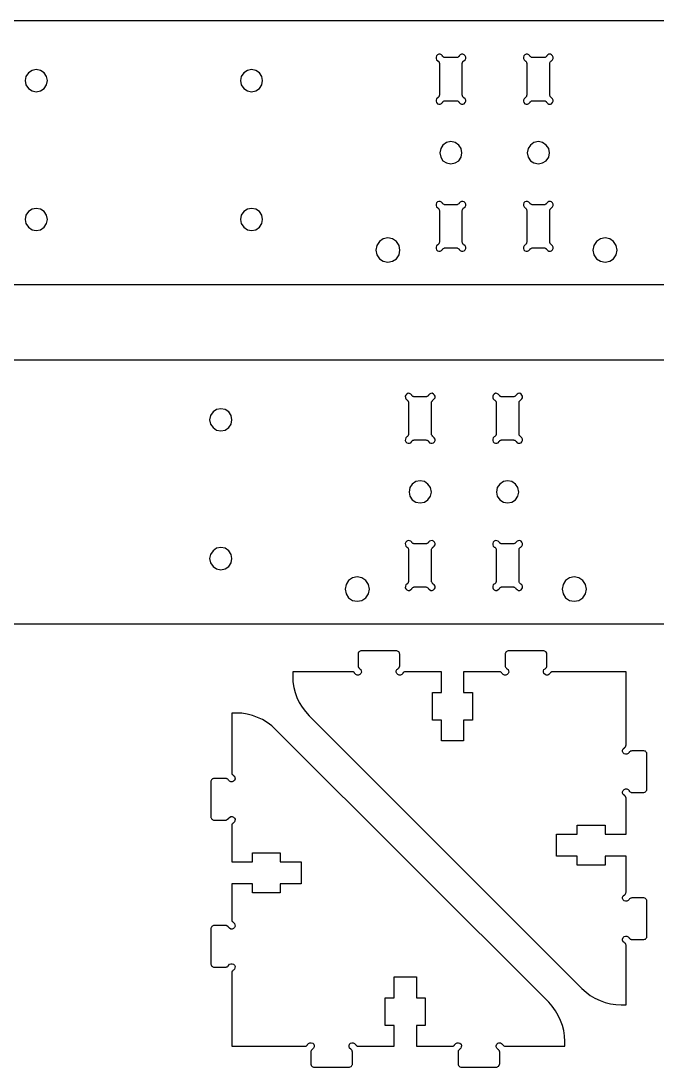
# Model space of a CAD drawing. Header units: inches. Extents: x 205 to 851, y 195 to 660.
# Drawn here: x 336.1 to 427.7, y 343.1 to 493.8 of the extents above; entities that cross this region are included whole.
import ezdxf

# ---------------------------------------------------------------- set-up
doc = ezdxf.new("R2010")
doc.units = ezdxf.units.IN
doc.header["$MEASUREMENT"] = 0
doc.layers.add('Capa 1', color=7, linetype='Continuous')

msp = doc.modelspace()

# ---------------------------------------------------------------- linework, layer by layer
at = {"layer": 'Capa 1', "color": 7, "lineweight": 25, "true_color": 0xffffff}
for points in [[(506.77, 493.82), (301.87, 493.82)], [(396.8, 488.77), (396.66, 488.91), (396.49, 489.02), (396.28, 489.02), (396.1, 488.95), (395.96, 488.81), (395.89, 488.6), (395.89, 488.42), (395.96, 488.21), (396.13, 488.07)], [(397.23, 488.53), (397.16, 488.53), (397.12, 488.53), (397.05, 488.56), (396.98, 488.6), (396.95, 488.63), (396.87, 488.67), (396.84, 488.7), (396.8, 488.77)], [(398.82, 488.53), (397.23, 488.53)], [(399.24, 488.77), (399.2, 488.7), (399.17, 488.67), (399.1, 488.63), (399.06, 488.6), (398.99, 488.56), (398.92, 488.53), (398.89, 488.53), (398.82, 488.53)], [(399.91, 488.07), (400.09, 488.21), (400.16, 488.42), (400.16, 488.6), (400.09, 488.81), (399.94, 488.95), (399.77, 489.02), (399.56, 489.02), (399.38, 488.91), (399.24, 488.77)], [(409.4, 488.77), (409.26, 488.91), (409.08, 489.02), (408.87, 489.02), (408.69, 488.95), (408.55, 488.81), (408.48, 488.6), (408.48, 488.42), (408.59, 488.21), (408.73, 488.07)], [(409.82, 488.53), (409.79, 488.53), (409.72, 488.53), (409.65, 488.56), (409.57, 488.6), (409.54, 488.63), (409.47, 488.67), (409.43, 488.7), (409.4, 488.77)], [(411.41, 488.53), (409.82, 488.53)], [(411.83, 488.77), (411.8, 488.7), (411.76, 488.67), (411.73, 488.63), (411.66, 488.6), (411.59, 488.56), (411.55, 488.53), (411.48, 488.53), (411.41, 488.53)], [(412.54, 488.07), (412.68, 488.21), (412.75, 488.42), (412.75, 488.6), (412.68, 488.81), (412.54, 488.95), (412.36, 489.02), (412.15, 489.02), (411.97, 488.91), (411.83, 488.77)], [(396.13, 488.07), (396.17, 488.03), (396.24, 488), (396.28, 487.96), (396.31, 487.89), (396.35, 487.86), (396.35, 487.79), (396.38, 487.72), (396.38, 487.64)], [(396.38, 487.64), (396.38, 483.2)], [(399.66, 487.64), (399.66, 487.72), (399.7, 487.79), (399.7, 487.86), (399.73, 487.89), (399.77, 487.96), (399.8, 488), (399.87, 488.03), (399.91, 488.07)], [(399.66, 483.2), (399.66, 487.64)], [(408.73, 488.07), (408.76, 488.03), (408.83, 488), (408.87, 487.96), (408.9, 487.89), (408.94, 487.86), (408.94, 487.79), (408.98, 487.72), (408.98, 487.64)], [(408.98, 487.64), (408.98, 483.2)], [(412.26, 487.64), (412.29, 487.72), (412.29, 487.79), (412.33, 487.86), (412.33, 487.89), (412.36, 487.96), (412.43, 488), (412.47, 488.03), (412.54, 488.07)], [(412.26, 483.2), (412.26, 487.64)], [(339.94, 485.21), (339.8, 485.81), (339.44, 486.34), (338.95, 486.69), (338.31, 486.8), (337.71, 486.69), (337.18, 486.34), (336.83, 485.81), (336.73, 485.21), (336.83, 484.61), (337.18, 484.08), (337.71, 483.73), (338.31, 483.62), (338.95, 483.73), (339.44, 484.08), (339.8, 484.61), (339.94, 485.21)], [(370.91, 485.21), (370.8, 485.81), (370.45, 486.34), (369.92, 486.69), (369.32, 486.8), (368.72, 486.69), (368.19, 486.34), (367.84, 485.81), (367.74, 485.21), (367.84, 484.61), (368.19, 484.08), (368.72, 483.73), (369.32, 483.62), (369.92, 483.73), (370.45, 484.08), (370.8, 484.61), (370.91, 485.21)], [(396.13, 482.74), (395.96, 482.6), (395.89, 482.42), (395.89, 482.25), (395.96, 482.04), (396.1, 481.89), (396.28, 481.82), (396.49, 481.82), (396.66, 481.93), (396.8, 482.07)], [(396.38, 483.2), (396.38, 483.13), (396.35, 483.06), (396.35, 482.99), (396.31, 482.92), (396.28, 482.88), (396.24, 482.85), (396.17, 482.78), (396.13, 482.74)], [(399.24, 482.07), (399.38, 481.93), (399.56, 481.82), (399.77, 481.82), (399.94, 481.89), (400.09, 482.04), (400.16, 482.25), (400.16, 482.42), (400.09, 482.6), (399.91, 482.74)], [(399.91, 482.74), (399.87, 482.78), (399.8, 482.85), (399.77, 482.88), (399.73, 482.92), (399.7, 482.99), (399.7, 483.06), (399.66, 483.13), (399.66, 483.2)], [(408.73, 482.74), (408.59, 482.6), (408.48, 482.42), (408.48, 482.25), (408.55, 482.04), (408.69, 481.89), (408.87, 481.82), (409.08, 481.82), (409.26, 481.93), (409.4, 482.07)], [(408.98, 483.2), (408.98, 483.13), (408.94, 483.06), (408.94, 482.99), (408.9, 482.92), (408.87, 482.88), (408.83, 482.85), (408.76, 482.78), (408.73, 482.74)], [(411.83, 482.07), (411.97, 481.93), (412.15, 481.82), (412.36, 481.82), (412.54, 481.89), (412.68, 482.04), (412.75, 482.25), (412.75, 482.42), (412.68, 482.6), (412.54, 482.74)], [(412.54, 482.74), (412.47, 482.78), (412.43, 482.85), (412.36, 482.88), (412.33, 482.92), (412.33, 482.99), (412.29, 483.06), (412.29, 483.13), (412.26, 483.2)], [(396.8, 482.07), (396.84, 482.11), (396.87, 482.18), (396.95, 482.21), (396.98, 482.25), (397.05, 482.28), (397.12, 482.32), (397.16, 482.32), (397.23, 482.32)], [(397.23, 482.32), (398.82, 482.32)], [(398.82, 482.32), (398.89, 482.32), (398.92, 482.32), (398.99, 482.28), (399.06, 482.25), (399.1, 482.21), (399.17, 482.18), (399.2, 482.11), (399.24, 482.07)], [(409.4, 482.07), (409.43, 482.11), (409.47, 482.18), (409.54, 482.21), (409.57, 482.25), (409.65, 482.28), (409.72, 482.32), (409.79, 482.32), (409.82, 482.32)], [(409.82, 482.32), (411.41, 482.32)], [(411.41, 482.32), (411.48, 482.32), (411.55, 482.32), (411.59, 482.28), (411.66, 482.25), (411.73, 482.21), (411.76, 482.18), (411.8, 482.11), (411.83, 482.07)], [(399.63, 474.8), (399.49, 475.44), (399.17, 475.93), (398.64, 476.29), (398, 476.43), (397.4, 476.29), (396.87, 475.93), (396.56, 475.44), (396.42, 474.8), (396.56, 474.2), (396.87, 473.67), (397.4, 473.36), (398, 473.22), (398.64, 473.36), (399.17, 473.67), (399.49, 474.2), (399.63, 474.8)], [(412.22, 474.8), (412.12, 475.44), (411.76, 475.93), (411.23, 476.29), (410.63, 476.43), (410, 476.29), (409.5, 475.93), (409.15, 475.44), (409.01, 474.8), (409.15, 474.2), (409.5, 473.67), (410, 473.36), (410.63, 473.22), (411.23, 473.36), (411.76, 473.67), (412.12, 474.2), (412.22, 474.8)], [(396.8, 467.57), (396.66, 467.71), (396.49, 467.82), (396.28, 467.82), (396.1, 467.75), (395.96, 467.61), (395.89, 467.4), (395.89, 467.22), (395.96, 467.01), (396.13, 466.9)], [(397.23, 467.32), (397.16, 467.32), (397.12, 467.32), (397.05, 467.36), (396.98, 467.4), (396.95, 467.43), (396.87, 467.47), (396.84, 467.5), (396.8, 467.57)], [(398.82, 467.32), (397.23, 467.32)], [(399.24, 467.57), (399.2, 467.5), (399.17, 467.47), (399.1, 467.43), (399.06, 467.4), (398.99, 467.36), (398.92, 467.32), (398.89, 467.32), (398.82, 467.32)], [(399.91, 466.9), (400.09, 467.01), (400.16, 467.22), (400.16, 467.4), (400.09, 467.61), (399.94, 467.75), (399.77, 467.82), (399.56, 467.82), (399.38, 467.71), (399.24, 467.57)], [(409.4, 467.57), (409.26, 467.71), (409.08, 467.82), (408.87, 467.82), (408.69, 467.75), (408.55, 467.61), (408.48, 467.4), (408.48, 467.22), (408.59, 467.01), (408.73, 466.9)], [(409.82, 467.32), (409.79, 467.32), (409.72, 467.32), (409.65, 467.36), (409.57, 467.4), (409.54, 467.43), (409.47, 467.47), (409.43, 467.5), (409.4, 467.57)], [(411.41, 467.32), (409.82, 467.32)], [(411.83, 467.57), (411.8, 467.5), (411.76, 467.47), (411.73, 467.43), (411.66, 467.4), (411.59, 467.36), (411.55, 467.32), (411.48, 467.32), (411.41, 467.32)], [(412.54, 466.9), (412.68, 467.01), (412.75, 467.22), (412.75, 467.4), (412.68, 467.61), (412.54, 467.75), (412.36, 467.82), (412.15, 467.82), (411.97, 467.71), (411.83, 467.57)], [(339.94, 465.21), (339.8, 465.81), (339.44, 466.34), (338.95, 466.69), (338.31, 466.8), (337.71, 466.69), (337.18, 466.34), (336.83, 465.81), (336.73, 465.21), (336.83, 464.61), (337.18, 464.08), (337.71, 463.73), (338.31, 463.62), (338.95, 463.73), (339.44, 464.08), (339.8, 464.61), (339.94, 465.21)], [(370.91, 465.21), (370.8, 465.81), (370.45, 466.34), (369.92, 466.69), (369.32, 466.8), (368.72, 466.69), (368.19, 466.34), (367.84, 465.81), (367.74, 465.21), (367.84, 464.61), (368.19, 464.08), (368.72, 463.73), (369.32, 463.62), (369.92, 463.73), (370.45, 464.08), (370.8, 464.61), (370.91, 465.21)], [(396.13, 466.9), (396.17, 466.87), (396.24, 466.8), (396.28, 466.76), (396.31, 466.69), (396.35, 466.65), (396.35, 466.58), (396.38, 466.51), (396.38, 466.44)], [(396.38, 466.44), (396.38, 462)], [(399.66, 466.44), (399.66, 466.51), (399.7, 466.58), (399.7, 466.65), (399.73, 466.69), (399.77, 466.76), (399.8, 466.8), (399.87, 466.87), (399.91, 466.9)], [(399.66, 462), (399.66, 466.44)], [(408.73, 466.9), (408.76, 466.87), (408.83, 466.8), (408.87, 466.76), (408.9, 466.69), (408.94, 466.65), (408.94, 466.58), (408.98, 466.51), (408.98, 466.44)], [(408.98, 466.44), (408.98, 462)], [(412.26, 466.44), (412.29, 466.51), (412.29, 466.58), (412.33, 466.65), (412.33, 466.69), (412.36, 466.76), (412.43, 466.8), (412.47, 466.87), (412.54, 466.9)], [(412.26, 462), (412.26, 466.44)], [(390.7, 460.8), (390.6, 461.47), (390.21, 462.03), (389.64, 462.42), (388.97, 462.56), (388.3, 462.42), (387.74, 462.03), (387.35, 461.47), (387.21, 460.8), (387.35, 460.13), (387.74, 459.56), (388.3, 459.18), (388.97, 459.07), (389.64, 459.18), (390.21, 459.56), (390.6, 460.13), (390.7, 460.8)], [(396.13, 461.54), (395.96, 461.43), (395.89, 461.22), (395.89, 461.05), (395.96, 460.83), (396.1, 460.69), (396.28, 460.62), (396.49, 460.62), (396.66, 460.73), (396.8, 460.87)], [(396.38, 462), (396.38, 461.93), (396.35, 461.86), (396.35, 461.79), (396.31, 461.75), (396.28, 461.68), (396.24, 461.65), (396.17, 461.57), (396.13, 461.54)], [(399.24, 460.87), (399.38, 460.73), (399.56, 460.62), (399.77, 460.62), (399.94, 460.69), (400.09, 460.83), (400.16, 461.05), (400.16, 461.22), (400.09, 461.43), (399.91, 461.54)], [(399.91, 461.54), (399.87, 461.57), (399.8, 461.65), (399.77, 461.68), (399.73, 461.75), (399.7, 461.79), (399.7, 461.86), (399.66, 461.93), (399.66, 462)], [(408.73, 461.54), (408.59, 461.43), (408.48, 461.22), (408.48, 461.05), (408.55, 460.83), (408.69, 460.69), (408.87, 460.62), (409.08, 460.62), (409.26, 460.73), (409.4, 460.87)], [(408.98, 462), (408.98, 461.93), (408.94, 461.86), (408.94, 461.79), (408.9, 461.75), (408.87, 461.68), (408.83, 461.65), (408.76, 461.57), (408.73, 461.54)], [(411.83, 460.87), (411.97, 460.73), (412.15, 460.62), (412.36, 460.62), (412.54, 460.69), (412.68, 460.83), (412.75, 461.05), (412.75, 461.22), (412.68, 461.43), (412.54, 461.54)], [(412.54, 461.54), (412.47, 461.57), (412.43, 461.65), (412.36, 461.68), (412.33, 461.75), (412.33, 461.79), (412.29, 461.86), (412.29, 461.93), (412.26, 462)], [(421.96, 460.8), (421.85, 461.47), (421.46, 462.03), (420.9, 462.42), (420.23, 462.56), (419.56, 462.42), (418.99, 462.03), (418.61, 461.47), (418.47, 460.8), (418.61, 460.13), (418.99, 459.56), (419.56, 459.18), (420.23, 459.07), (420.9, 459.18), (421.46, 459.56), (421.85, 460.13), (421.96, 460.8)], [(396.8, 460.87), (396.84, 460.94), (396.87, 460.97), (396.95, 461.01), (396.98, 461.05), (397.05, 461.08), (397.12, 461.12), (397.16, 461.12), (397.23, 461.12)], [(397.23, 461.12), (398.82, 461.12)], [(398.82, 461.12), (398.89, 461.12), (398.92, 461.12), (398.99, 461.08), (399.06, 461.05), (399.1, 461.01), (399.17, 460.97), (399.2, 460.94), (399.24, 460.87)], [(409.4, 460.87), (409.43, 460.94), (409.47, 460.97), (409.54, 461.01), (409.57, 461.05), (409.65, 461.08), (409.72, 461.12), (409.79, 461.12), (409.82, 461.12)], [(409.82, 461.12), (411.41, 461.12)], [(411.41, 461.12), (411.48, 461.12), (411.55, 461.12), (411.59, 461.08), (411.66, 461.05), (411.73, 461.01), (411.76, 460.97), (411.8, 460.94), (411.83, 460.87)], [(329.81, 455.82), (478.83, 455.82)], [(502.36, 444.96), (297.46, 444.96)], [(392.39, 439.91), (392.25, 440.05), (392.08, 440.13), (391.87, 440.16), (391.69, 440.05), (391.55, 439.91), (391.44, 439.74), (391.48, 439.53), (391.55, 439.35), (391.69, 439.21)], [(391.69, 439.21), (391.76, 439.17), (391.8, 439.14), (391.83, 439.1), (391.87, 439.03), (391.9, 438.96), (391.94, 438.93), (391.94, 438.86), (391.94, 438.78)], [(391.94, 438.78), (391.94, 434.3)], [(392.82, 439.67), (392.75, 439.67), (392.68, 439.67), (392.64, 439.7), (392.57, 439.7), (392.5, 439.77), (392.47, 439.81), (392.43, 439.84), (392.39, 439.91)], [(394.37, 439.67), (392.82, 439.67)], [(394.83, 439.91), (394.79, 439.84), (394.72, 439.81), (394.69, 439.77), (394.62, 439.7), (394.58, 439.7), (394.51, 439.67), (394.44, 439.67), (394.37, 439.67)], [(395.5, 439.21), (395.64, 439.35), (395.75, 439.53), (395.75, 439.74), (395.68, 439.91), (395.53, 440.05), (395.32, 440.16), (395.15, 440.13), (394.93, 440.05), (394.83, 439.91)], [(395.25, 438.78), (395.25, 438.86), (395.25, 438.93), (395.29, 438.96), (395.32, 439.03), (395.36, 439.1), (395.39, 439.14), (395.43, 439.17), (395.5, 439.21)], [(395.25, 434.3), (395.25, 438.78)], [(404.99, 439.91), (404.85, 440.05), (404.67, 440.13), (404.46, 440.16), (404.28, 440.05), (404.14, 439.91), (404.07, 439.74), (404.07, 439.53), (404.14, 439.35), (404.28, 439.21)], [(404.28, 439.21), (404.35, 439.17), (404.39, 439.14), (404.46, 439.1), (404.5, 439.03), (404.5, 438.96), (404.53, 438.93), (404.53, 438.86), (404.57, 438.78)], [(404.57, 438.78), (404.57, 434.3)], [(405.41, 439.67), (405.34, 439.67), (405.27, 439.67), (405.24, 439.7), (405.17, 439.7), (405.09, 439.77), (405.06, 439.81), (405.02, 439.84), (404.99, 439.91)], [(407, 439.67), (405.41, 439.67)], [(407.42, 439.91), (407.39, 439.84), (407.35, 439.81), (407.28, 439.77), (407.25, 439.7), (407.18, 439.7), (407.11, 439.67), (407.03, 439.67), (407, 439.67)], [(408.09, 439.21), (408.23, 439.35), (408.34, 439.53), (408.34, 439.74), (408.27, 439.91), (408.13, 440.05), (407.95, 440.16), (407.74, 440.13), (407.56, 440.05), (407.42, 439.91)], [(407.85, 438.78), (407.85, 438.86), (407.88, 438.93), (407.88, 438.96), (407.92, 439.03), (407.95, 439.1), (407.99, 439.14), (408.06, 439.17), (408.09, 439.21)], [(407.85, 434.3), (407.85, 438.78)], [(366.5, 436.35), (366.4, 436.95), (366.04, 437.48), (365.51, 437.83), (364.91, 437.94), (364.28, 437.83), (363.78, 437.48), (363.43, 436.95), (363.29, 436.35), (363.43, 435.72), (363.78, 435.22), (364.28, 434.87), (364.91, 434.73), (365.51, 434.87), (366.04, 435.22), (366.4, 435.72), (366.5, 436.35)], [(391.94, 434.3), (391.94, 434.27), (391.94, 434.2), (391.9, 434.13), (391.87, 434.06), (391.83, 434.02), (391.8, 433.95), (391.76, 433.92), (391.69, 433.88)], [(395.5, 433.88), (395.43, 433.92), (395.39, 433.95), (395.36, 434.02), (395.32, 434.06), (395.29, 434.13), (395.25, 434.2), (395.25, 434.27), (395.25, 434.3)], [(404.57, 434.3), (404.53, 434.27), (404.53, 434.2), (404.5, 434.13), (404.5, 434.06), (404.46, 434.02), (404.39, 433.95), (404.35, 433.92), (404.28, 433.88)], [(408.09, 433.88), (408.06, 433.92), (407.99, 433.95), (407.95, 434.02), (407.92, 434.06), (407.88, 434.13), (407.88, 434.2), (407.85, 434.27), (407.85, 434.3)], [(391.69, 433.88), (391.55, 433.74), (391.48, 433.56), (391.44, 433.35), (391.55, 433.18), (391.69, 433.03), (391.87, 432.96), (392.08, 432.96), (392.25, 433.03), (392.39, 433.21)], [(392.39, 433.21), (392.43, 433.25), (392.47, 433.32), (392.5, 433.35), (392.57, 433.39), (392.64, 433.42), (392.68, 433.42), (392.75, 433.46), (392.82, 433.46)], [(392.82, 433.46), (394.37, 433.46)], [(394.37, 433.46), (394.44, 433.46), (394.51, 433.42), (394.58, 433.42), (394.62, 433.39), (394.69, 433.35), (394.72, 433.32), (394.79, 433.25), (394.83, 433.21)], [(394.83, 433.21), (394.93, 433.03), (395.15, 432.96), (395.32, 432.96), (395.53, 433.03), (395.68, 433.18), (395.75, 433.35), (395.75, 433.56), (395.64, 433.74), (395.5, 433.88)], [(404.28, 433.88), (404.14, 433.74), (404.07, 433.56), (404.07, 433.35), (404.14, 433.18), (404.28, 433.03), (404.46, 432.96), (404.67, 432.96), (404.85, 433.03), (404.99, 433.21)], [(404.99, 433.21), (405.02, 433.25), (405.06, 433.32), (405.09, 433.35), (405.17, 433.39), (405.24, 433.42), (405.27, 433.42), (405.34, 433.46), (405.41, 433.46)], [(405.41, 433.46), (407, 433.46)], [(407, 433.46), (407.03, 433.46), (407.11, 433.42), (407.18, 433.42), (407.25, 433.39), (407.28, 433.35), (407.35, 433.32), (407.39, 433.25), (407.42, 433.21)], [(407.42, 433.21), (407.56, 433.03), (407.74, 432.96), (407.95, 432.96), (408.13, 433.03), (408.27, 433.18), (408.34, 433.35), (408.34, 433.56), (408.23, 433.74), (408.09, 433.88)], [(395.22, 425.94), (395.08, 426.58), (394.72, 427.07), (394.23, 427.43), (393.59, 427.57), (392.99, 427.43), (392.47, 427.07), (392.11, 426.58), (392.01, 425.94), (392.11, 425.34), (392.47, 424.82), (392.99, 424.46), (393.59, 424.36), (394.23, 424.46), (394.72, 424.82), (395.08, 425.34), (395.22, 425.94)], [(407.81, 425.94), (407.67, 426.58), (407.32, 427.07), (406.82, 427.43), (406.19, 427.57), (405.59, 427.43), (405.06, 427.07), (404.71, 426.58), (404.6, 425.94), (404.71, 425.34), (405.06, 424.82), (405.59, 424.46), (406.19, 424.36), (406.82, 424.46), (407.32, 424.82), (407.67, 425.34), (407.81, 425.94)], [(366.5, 416.35), (366.4, 416.95), (366.04, 417.48), (365.51, 417.83), (364.91, 417.94), (364.28, 417.83), (363.78, 417.48), (363.43, 416.95), (363.29, 416.35), (363.43, 415.71), (363.78, 415.22), (364.28, 414.87), (364.91, 414.73), (365.51, 414.87), (366.04, 415.22), (366.4, 415.71), (366.5, 416.35)], [(392.39, 418.71), (392.25, 418.85), (392.08, 418.92), (391.87, 418.96), (391.69, 418.85), (391.55, 418.71), (391.44, 418.54), (391.48, 418.32), (391.55, 418.15), (391.69, 418.01)], [(391.69, 418.01), (391.76, 417.97), (391.8, 417.94), (391.83, 417.9), (391.87, 417.83), (391.9, 417.79), (391.94, 417.72), (391.94, 417.65), (391.94, 417.58)], [(391.94, 417.58), (391.94, 413.1)], [(392.82, 418.47), (392.75, 418.47), (392.68, 418.47), (392.64, 418.5), (392.57, 418.54), (392.5, 418.57), (392.47, 418.61), (392.43, 418.64), (392.39, 418.71)], [(394.37, 418.47), (392.82, 418.47)], [(394.83, 418.71), (394.79, 418.64), (394.72, 418.61), (394.69, 418.57), (394.62, 418.54), (394.58, 418.5), (394.51, 418.47), (394.44, 418.47), (394.37, 418.47)], [(395.5, 418.01), (395.64, 418.15), (395.75, 418.32), (395.75, 418.54), (395.68, 418.71), (395.53, 418.85), (395.32, 418.96), (395.15, 418.92), (394.93, 418.85), (394.83, 418.71)], [(395.25, 417.58), (395.25, 417.65), (395.25, 417.72), (395.29, 417.79), (395.32, 417.83), (395.36, 417.9), (395.39, 417.94), (395.43, 417.97), (395.5, 418.01)], [(395.25, 413.1), (395.25, 417.58)], [(404.99, 418.71), (404.85, 418.85), (404.67, 418.92), (404.46, 418.96), (404.28, 418.85), (404.14, 418.71), (404.07, 418.54), (404.07, 418.32), (404.14, 418.15), (404.28, 418.01)], [(404.28, 418.01), (404.35, 417.97), (404.39, 417.94), (404.46, 417.9), (404.5, 417.83), (404.5, 417.79), (404.53, 417.72), (404.53, 417.65), (404.57, 417.58)], [(404.57, 417.58), (404.57, 413.1)], [(405.41, 418.47), (405.34, 418.47), (405.27, 418.47), (405.24, 418.5), (405.17, 418.54), (405.09, 418.57), (405.06, 418.61), (405.02, 418.64), (404.99, 418.71)], [(407, 418.47), (405.41, 418.47)], [(407.42, 418.71), (407.39, 418.64), (407.35, 418.61), (407.28, 418.57), (407.25, 418.54), (407.18, 418.5), (407.11, 418.47), (407.03, 418.47), (407, 418.47)], [(408.09, 418.01), (408.23, 418.15), (408.34, 418.32), (408.34, 418.54), (408.27, 418.71), (408.13, 418.85), (407.95, 418.96), (407.74, 418.92), (407.56, 418.85), (407.42, 418.71)], [(407.85, 417.58), (407.85, 417.65), (407.88, 417.72), (407.88, 417.79), (407.92, 417.83), (407.95, 417.9), (407.99, 417.94), (408.06, 417.97), (408.09, 418.01)], [(407.85, 413.1), (407.85, 417.58)], [(386.29, 411.94), (386.15, 412.61), (385.76, 413.17), (385.2, 413.56), (384.53, 413.7), (383.86, 413.56), (383.29, 413.17), (382.94, 412.61), (382.8, 411.94), (382.94, 411.27), (383.29, 410.7), (383.86, 410.32), (384.53, 410.21), (385.2, 410.32), (385.76, 410.7), (386.15, 411.27), (386.29, 411.94)], [(391.94, 413.1), (391.94, 413.07), (391.94, 413), (391.9, 412.93), (391.87, 412.86), (391.83, 412.82), (391.8, 412.75), (391.76, 412.71), (391.69, 412.68)], [(395.5, 412.68), (395.43, 412.71), (395.39, 412.75), (395.36, 412.82), (395.32, 412.86), (395.29, 412.93), (395.25, 413), (395.25, 413.07), (395.25, 413.1)], [(404.57, 413.1), (404.53, 413.07), (404.53, 413), (404.5, 412.93), (404.5, 412.86), (404.46, 412.82), (404.39, 412.75), (404.35, 412.71), (404.28, 412.68)], [(408.09, 412.68), (408.06, 412.71), (407.99, 412.75), (407.95, 412.82), (407.92, 412.86), (407.88, 412.93), (407.88, 413), (407.85, 413.07), (407.85, 413.1)], [(417.55, 411.94), (417.41, 412.61), (417.05, 413.17), (416.45, 413.56), (415.78, 413.7), (415.11, 413.56), (414.55, 413.17), (414.2, 412.61), (414.06, 411.94), (414.2, 411.27), (414.55, 410.7), (415.11, 410.32), (415.78, 410.21), (416.45, 410.32), (417.05, 410.7), (417.41, 411.27), (417.55, 411.94)], [(391.69, 412.68), (391.55, 412.54), (391.48, 412.36), (391.44, 412.15), (391.55, 411.97), (391.69, 411.83), (391.87, 411.76), (392.08, 411.76), (392.25, 411.87), (392.39, 412.01)], [(392.39, 412.01), (392.43, 412.04), (392.47, 412.12), (392.5, 412.15), (392.57, 412.19), (392.64, 412.22), (392.68, 412.22), (392.75, 412.26), (392.82, 412.26)], [(392.82, 412.26), (394.37, 412.26)], [(394.37, 412.26), (394.44, 412.26), (394.51, 412.22), (394.58, 412.22), (394.62, 412.19), (394.69, 412.15), (394.72, 412.12), (394.79, 412.04), (394.83, 412.01)], [(394.83, 412.01), (394.93, 411.87), (395.15, 411.76), (395.32, 411.76), (395.53, 411.83), (395.68, 411.97), (395.75, 412.15), (395.75, 412.36), (395.64, 412.54), (395.5, 412.68)], [(404.28, 412.68), (404.14, 412.54), (404.07, 412.36), (404.07, 412.15), (404.14, 411.97), (404.28, 411.83), (404.46, 411.76), (404.67, 411.76), (404.85, 411.87), (404.99, 412.01)], [(404.99, 412.01), (405.02, 412.04), (405.06, 412.12), (405.09, 412.15), (405.17, 412.19), (405.24, 412.22), (405.27, 412.22), (405.34, 412.26), (405.41, 412.26)], [(405.41, 412.26), (407, 412.26)], [(407, 412.26), (407.03, 412.26), (407.11, 412.22), (407.18, 412.22), (407.25, 412.19), (407.28, 412.15), (407.35, 412.12), (407.39, 412.04), (407.42, 412.01)], [(407.42, 412.01), (407.56, 411.87), (407.74, 411.76), (407.95, 411.76), (408.13, 411.83), (408.27, 411.97), (408.34, 412.15), (408.34, 412.36), (408.23, 412.54), (408.09, 412.68)], [(325.4, 406.96), (474.42, 406.96)], [(385.16, 403.05), (385.06, 403.05), (384.95, 403.01), (384.88, 402.98), (384.81, 402.91), (384.74, 402.84), (384.7, 402.73), (384.67, 402.66), (384.67, 402.55)], [(384.67, 402.55), (384.67, 400.93)], [(390.17, 403.05), (385.16, 403.05)], [(390.67, 402.55), (390.63, 402.66), (390.63, 402.73), (390.56, 402.84), (390.52, 402.91), (390.42, 402.98), (390.35, 403.01), (390.24, 403.05), (390.17, 403.05)], [(390.67, 400.93), (390.67, 402.55)], [(406.36, 403.05), (406.26, 403.05), (406.15, 403.01), (406.08, 402.98), (406.01, 402.91), (405.94, 402.84), (405.91, 402.73), (405.87, 402.66), (405.87, 402.55)], [(405.87, 402.55), (405.87, 400.93)], [(411.34, 403.05), (406.36, 403.05)], [(411.87, 402.55), (411.83, 402.66), (411.83, 402.73), (411.76, 402.84), (411.73, 402.91), (411.62, 402.98), (411.55, 403.01), (411.44, 403.05), (411.34, 403.05)], [(411.87, 400.93), (411.87, 402.55)], [(383.79, 400.05), (375.25, 400.05)], [(375.25, 400.05), (375.25, 399.38)], [(384.21, 399.8), (384.17, 399.84), (384.14, 399.91), (384.1, 399.94), (384.03, 399.98), (384, 400.01), (383.93, 400.05), (383.86, 400.05), (383.79, 400.05)], [(384.92, 400.47), (385.06, 400.37), (385.13, 400.16), (385.16, 399.98), (385.06, 399.77), (384.92, 399.63), (384.74, 399.56), (384.53, 399.56), (384.35, 399.66), (384.21, 399.8)], [(384.67, 400.93), (384.67, 400.86), (384.67, 400.79), (384.7, 400.72), (384.74, 400.68), (384.77, 400.61), (384.81, 400.58), (384.85, 400.51), (384.92, 400.47)], [(391.09, 399.8), (390.95, 399.66), (390.77, 399.56), (390.56, 399.56), (390.38, 399.63), (390.24, 399.77), (390.17, 399.98), (390.17, 400.16), (390.24, 400.37), (390.42, 400.47)], [(390.42, 400.47), (390.45, 400.51), (390.52, 400.58), (390.56, 400.61), (390.6, 400.68), (390.63, 400.72), (390.63, 400.79), (390.67, 400.86), (390.67, 400.93)], [(391.51, 400.05), (391.44, 400.05), (391.41, 400.05), (391.34, 400.01), (391.27, 399.98), (391.23, 399.94), (391.16, 399.91), (391.12, 399.84), (391.09, 399.8)], [(396.66, 400.05), (391.51, 400.05)], [(396.66, 397.05), (396.66, 400.05)], [(399.87, 400.05), (399.87, 397.05)], [(404.99, 400.05), (399.87, 400.05)], [(405.41, 399.8), (405.38, 399.84), (405.34, 399.91), (405.31, 399.94), (405.24, 399.98), (405.17, 400.01), (405.13, 400.05), (405.06, 400.05), (404.99, 400.05)], [(406.12, 400.47), (406.26, 400.37), (406.33, 400.16), (406.36, 399.98), (406.26, 399.77), (406.12, 399.63), (405.94, 399.56), (405.73, 399.56), (405.55, 399.66), (405.41, 399.8)], [(405.87, 400.93), (405.87, 400.86), (405.87, 400.79), (405.91, 400.72), (405.91, 400.68), (405.98, 400.61), (406.01, 400.58), (406.05, 400.51), (406.12, 400.47)], [(412.29, 399.8), (412.15, 399.66), (411.97, 399.56), (411.76, 399.56), (411.59, 399.63), (411.44, 399.77), (411.37, 399.98), (411.37, 400.16), (411.44, 400.37), (411.62, 400.47)], [(411.62, 400.47), (411.66, 400.51), (411.73, 400.58), (411.76, 400.61), (411.8, 400.68), (411.83, 400.72), (411.83, 400.79), (411.87, 400.86), (411.87, 400.93)], [(412.71, 400.05), (412.64, 400.05), (412.61, 400.05), (412.54, 400.01), (412.47, 399.98), (412.43, 399.94), (412.36, 399.91), (412.33, 399.84), (412.29, 399.8)], [(423.26, 400.05), (412.71, 400.05)], [(423.26, 389.5), (423.26, 400.05)], [(375.25, 399.38), (375.28, 398.57), (375.43, 397.79), (375.6, 397.05), (375.85, 396.31), (376.2, 395.61), (376.59, 394.93), (377.08, 394.3), (377.61, 393.7)], [(395.39, 393.07), (395.39, 397.05)], [(395.39, 397.05), (396.66, 397.05)], [(399.87, 397.05), (401.14, 397.05)], [(401.14, 397.05), (401.14, 393.07)], [(367.14, 394.09), (366.47, 394.09)], [(366.47, 394.09), (366.47, 385.55)], [(372.78, 391.72), (372.22, 392.25), (371.58, 392.71), (370.91, 393.14), (370.2, 393.45), (369.46, 393.74), (368.69, 393.91), (367.91, 394.05), (367.14, 394.09)], [(377.61, 393.7), (416.91, 354.4)], [(396.66, 393.07), (395.39, 393.07)], [(396.66, 390.07), (396.66, 393.07)], [(401.14, 393.07), (399.87, 393.07)], [(399.87, 393.07), (399.87, 390.07)], [(412.12, 352.42), (372.78, 391.72)], [(399.87, 390.07), (396.66, 390.07)], [(423.69, 388.41), (423.55, 388.27), (423.37, 388.16), (423.16, 388.16), (422.98, 388.23), (422.84, 388.37), (422.77, 388.55), (422.77, 388.76), (422.84, 388.94), (423.02, 389.08)], [(423.02, 389.08), (423.05, 389.11), (423.12, 389.15), (423.16, 389.22), (423.19, 389.26), (423.23, 389.33), (423.23, 389.4), (423.26, 389.47), (423.26, 389.5)], [(424.11, 388.66), (424.07, 388.66), (424, 388.62), (423.93, 388.62), (423.86, 388.58), (423.83, 388.55), (423.76, 388.51), (423.72, 388.44), (423.69, 388.41)], [(425.77, 388.66), (424.11, 388.66)], [(426.26, 388.16), (426.26, 388.23), (426.23, 388.34), (426.16, 388.44), (426.12, 388.51), (426.05, 388.58), (425.94, 388.62), (425.84, 388.66), (425.77, 388.66)], [(426.26, 383.15), (426.26, 388.16)], [(363.96, 384.67), (363.85, 384.67), (363.75, 384.63), (363.68, 384.6), (363.61, 384.53), (363.54, 384.46), (363.5, 384.35), (363.47, 384.28), (363.47, 384.17)], [(365.58, 384.67), (363.96, 384.67)], [(366.01, 384.42), (365.97, 384.49), (365.94, 384.53), (365.9, 384.56), (365.83, 384.6), (365.76, 384.63), (365.72, 384.67), (365.65, 384.67), (365.58, 384.67)], [(366.71, 385.09), (366.85, 384.99), (366.92, 384.77), (366.96, 384.6), (366.85, 384.39), (366.71, 384.25), (366.54, 384.17), (366.32, 384.17), (366.15, 384.28), (366.01, 384.42)], [(366.47, 385.55), (366.47, 385.48), (366.47, 385.41), (366.5, 385.34), (366.5, 385.3), (366.57, 385.23), (366.61, 385.2), (366.64, 385.13), (366.71, 385.09)], [(363.47, 384.17), (363.47, 379.17)], [(423.02, 382.23), (422.84, 382.34), (422.77, 382.55), (422.77, 382.73), (422.84, 382.94), (422.98, 383.08), (423.16, 383.15), (423.37, 383.15), (423.55, 383.05), (423.69, 382.91)], [(423.69, 382.91), (423.72, 382.83), (423.76, 382.8), (423.83, 382.76), (423.86, 382.73), (423.93, 382.69), (424, 382.66), (424.07, 382.66), (424.11, 382.66)], [(425.77, 382.66), (425.84, 382.66), (425.94, 382.69), (426.05, 382.73), (426.12, 382.8), (426.16, 382.87), (426.23, 382.98), (426.26, 383.05), (426.26, 383.15)], [(423.26, 381.78), (423.26, 381.85), (423.23, 381.92), (423.23, 381.99), (423.19, 382.02), (423.16, 382.09), (423.12, 382.13), (423.05, 382.2), (423.02, 382.23)], [(423.26, 376.66), (423.26, 381.78)], [(424.11, 382.66), (425.77, 382.66)], [(363.47, 379.17), (363.47, 379.06), (363.5, 378.99), (363.54, 378.88), (363.61, 378.81), (363.68, 378.74), (363.75, 378.71), (363.85, 378.67), (363.96, 378.67)], [(363.96, 378.67), (365.58, 378.67)], [(365.58, 378.67), (365.65, 378.67), (365.72, 378.71), (365.76, 378.71), (365.83, 378.74), (365.9, 378.78), (365.94, 378.81), (365.97, 378.88), (366.01, 378.92)], [(366.01, 378.92), (366.15, 379.06), (366.32, 379.17), (366.54, 379.17), (366.71, 379.09), (366.85, 378.95), (366.96, 378.78), (366.92, 378.57), (366.85, 378.39), (366.71, 378.25)], [(366.71, 378.25), (366.64, 378.21), (366.61, 378.18), (366.57, 378.11), (366.5, 378.07), (366.5, 378), (366.47, 377.93), (366.47, 377.86), (366.47, 377.82)], [(366.47, 377.82), (366.47, 372.67)], [(416.24, 376.66), (416.24, 377.93)], [(416.24, 377.93), (420.26, 377.93)], [(420.26, 377.93), (420.26, 376.66)], [(413.24, 373.45), (413.24, 376.66)], [(413.24, 376.66), (416.24, 376.66)], [(420.26, 376.66), (423.26, 376.66)], [(369.46, 372.67), (369.46, 373.94)], [(369.46, 373.94), (373.45, 373.94)], [(373.45, 373.94), (373.45, 372.67)], [(366.47, 372.67), (369.46, 372.67)], [(373.45, 372.67), (376.45, 372.67)], [(376.45, 372.67), (376.45, 369.46)], [(416.24, 373.45), (413.24, 373.45)], [(416.24, 372.18), (416.24, 373.45)], [(423.26, 373.45), (420.26, 373.45)], [(420.26, 373.45), (420.26, 372.18)], [(423.26, 368.3), (423.26, 373.45)], [(420.26, 372.18), (416.24, 372.18)], [(369.46, 369.46), (366.47, 369.46)], [(366.47, 369.46), (366.47, 364.35)], [(369.46, 368.19), (369.46, 369.46)], [(376.45, 369.46), (373.45, 369.46)], [(373.45, 369.46), (373.45, 368.19)], [(373.45, 368.19), (369.46, 368.19)], [(423.69, 367.21), (423.55, 367.07), (423.37, 366.96), (423.16, 366.96), (422.98, 367.03), (422.84, 367.17), (422.77, 367.35), (422.77, 367.56), (422.84, 367.74), (423.02, 367.88)], [(423.02, 367.88), (423.05, 367.91), (423.12, 367.95), (423.16, 368.02), (423.19, 368.05), (423.23, 368.12), (423.23, 368.19), (423.26, 368.26), (423.26, 368.3)], [(424.11, 367.45), (424.07, 367.45), (424, 367.42), (423.93, 367.42), (423.86, 367.38), (423.83, 367.35), (423.76, 367.31), (423.72, 367.24), (423.69, 367.21)], [(425.77, 367.45), (424.11, 367.45)], [(426.26, 366.96), (426.26, 367.07), (426.23, 367.14), (426.16, 367.24), (426.12, 367.31), (426.05, 367.38), (425.94, 367.42), (425.84, 367.45), (425.77, 367.45)], [(426.26, 361.95), (426.26, 366.96)], [(363.96, 363.47), (363.85, 363.47), (363.75, 363.43), (363.68, 363.4), (363.61, 363.33), (363.54, 363.26), (363.5, 363.15), (363.47, 363.08), (363.47, 362.97)], [(365.58, 363.47), (363.96, 363.47)], [(366.01, 363.22), (365.97, 363.29), (365.94, 363.33), (365.9, 363.36), (365.83, 363.4), (365.76, 363.43), (365.72, 363.47), (365.65, 363.47), (365.58, 363.47)], [(366.71, 363.89), (366.85, 363.78), (366.92, 363.57), (366.96, 363.4), (366.85, 363.18), (366.71, 363.04), (366.54, 362.97), (366.32, 362.97), (366.15, 363.08), (366.01, 363.22)], [(366.47, 364.35), (366.47, 364.28), (366.47, 364.21), (366.5, 364.14), (366.5, 364.1), (366.57, 364.03), (366.61, 364), (366.64, 363.96), (366.71, 363.89)], [(363.47, 362.97), (363.47, 357.96)], [(423.02, 361.03), (422.84, 361.14), (422.77, 361.35), (422.77, 361.53), (422.84, 361.74), (422.98, 361.88), (423.16, 361.95), (423.37, 361.95), (423.55, 361.84), (423.69, 361.7)], [(425.77, 361.46), (425.84, 361.46), (425.94, 361.49), (426.05, 361.53), (426.12, 361.6), (426.16, 361.67), (426.23, 361.77), (426.26, 361.84), (426.26, 361.95)], [(423.26, 360.57), (423.26, 360.64), (423.23, 360.72), (423.23, 360.79), (423.19, 360.82), (423.16, 360.89), (423.12, 360.93), (423.05, 361), (423.02, 361.03)], [(423.26, 352.04), (423.26, 360.57)], [(423.69, 361.7), (423.72, 361.63), (423.76, 361.6), (423.83, 361.56), (423.86, 361.53), (423.93, 361.49), (424, 361.46), (424.07, 361.46), (424.11, 361.46)], [(424.11, 361.46), (425.77, 361.46)], [(363.47, 357.96), (363.47, 357.89), (363.5, 357.79), (363.54, 357.68), (363.61, 357.61), (363.68, 357.58), (363.75, 357.51), (363.85, 357.47), (363.96, 357.47)], [(363.96, 357.47), (365.58, 357.47)], [(365.58, 357.47), (365.65, 357.47), (365.72, 357.51), (365.76, 357.51), (365.83, 357.54), (365.9, 357.58), (365.94, 357.61), (365.97, 357.68), (366.01, 357.72)], [(366.01, 357.72), (366.15, 357.89), (366.32, 357.96), (366.54, 357.96), (366.71, 357.89), (366.85, 357.75), (366.96, 357.58), (366.92, 357.36), (366.85, 357.19), (366.71, 357.05)], [(366.71, 357.05), (366.64, 357.01), (366.61, 356.98), (366.57, 356.91), (366.5, 356.87), (366.5, 356.8), (366.47, 356.73), (366.47, 356.66), (366.47, 356.62)], [(366.47, 356.62), (366.47, 346.07)], [(389.85, 353.06), (389.85, 356.06)], [(389.85, 356.06), (393.07, 356.06)], [(393.07, 356.06), (393.07, 353.06)], [(416.91, 354.4), (417.51, 353.87), (418.11, 353.41), (418.78, 352.99), (419.52, 352.67), (420.26, 352.39), (421, 352.21), (421.78, 352.11), (422.56, 352.04)], [(388.58, 349.07), (388.58, 353.06)], [(388.58, 353.06), (389.85, 353.06)], [(393.07, 353.06), (394.33, 353.06)], [(394.33, 353.06), (394.33, 349.07)], [(414.44, 346.75), (414.41, 347.56), (414.3, 348.33), (414.09, 349.07), (413.84, 349.81), (413.49, 350.52), (413.1, 351.19), (412.64, 351.83), (412.12, 352.42)], [(422.56, 352.04), (423.26, 352.04)], [(389.85, 349.07), (388.58, 349.07)], [(389.85, 346.07), (389.85, 349.07)], [(394.33, 349.07), (393.07, 349.07)], [(393.07, 349.07), (393.07, 346.07)], [(414.44, 346.07), (414.44, 346.75)], [(366.47, 346.07), (376.98, 346.07)], [(376.98, 346.07), (377.05, 346.07), (377.12, 346.07), (377.19, 346.11), (377.23, 346.15), (377.3, 346.18), (377.33, 346.22), (377.37, 346.29), (377.4, 346.32)], [(377.4, 346.32), (377.54, 346.46), (377.72, 346.57), (377.93, 346.57), (378.14, 346.5), (378.28, 346.36), (378.35, 346.15), (378.35, 345.97), (378.25, 345.79), (378.11, 345.65)], [(378.11, 345.65), (378.04, 345.62), (378, 345.55), (377.97, 345.51), (377.93, 345.48), (377.9, 345.4), (377.86, 345.33), (377.86, 345.26), (377.86, 345.19)], [(383.61, 345.65), (383.43, 345.79), (383.36, 345.97), (383.36, 346.15), (383.43, 346.36), (383.58, 346.5), (383.75, 346.57), (383.96, 346.57), (384.14, 346.46), (384.28, 346.32)], [(383.86, 345.19), (383.86, 345.26), (383.82, 345.33), (383.82, 345.4), (383.79, 345.48), (383.75, 345.51), (383.72, 345.55), (383.65, 345.62), (383.61, 345.65)], [(384.28, 346.32), (384.32, 346.29), (384.35, 346.22), (384.42, 346.18), (384.46, 346.15), (384.53, 346.11), (384.6, 346.07), (384.67, 346.07), (384.7, 346.07)], [(384.7, 346.07), (389.85, 346.07)], [(393.07, 346.07), (398.18, 346.07)], [(398.18, 346.07), (398.25, 346.07), (398.32, 346.07), (398.39, 346.11), (398.43, 346.15), (398.5, 346.18), (398.53, 346.22), (398.57, 346.29), (398.6, 346.32)], [(398.6, 346.32), (398.74, 346.46), (398.92, 346.57), (399.13, 346.57), (399.31, 346.5), (399.49, 346.36), (399.56, 346.15), (399.52, 345.97), (399.45, 345.79), (399.31, 345.65)], [(399.31, 345.65), (399.24, 345.62), (399.2, 345.55), (399.17, 345.51), (399.13, 345.48), (399.1, 345.4), (399.06, 345.33), (399.06, 345.26), (399.06, 345.19)], [(404.81, 345.65), (404.64, 345.79), (404.57, 345.97), (404.57, 346.15), (404.64, 346.36), (404.78, 346.5), (404.95, 346.57), (405.17, 346.57), (405.34, 346.46), (405.48, 346.32)], [(405.06, 345.19), (405.06, 345.26), (405.02, 345.33), (405.02, 345.4), (404.99, 345.48), (404.95, 345.51), (404.92, 345.55), (404.85, 345.62), (404.81, 345.65)], [(405.48, 346.32), (405.52, 346.29), (405.55, 346.22), (405.62, 346.18), (405.66, 346.15), (405.73, 346.11), (405.8, 346.07), (405.84, 346.07), (405.91, 346.07)], [(405.91, 346.07), (414.44, 346.07)], [(377.86, 345.19), (377.86, 343.57)], [(383.86, 343.57), (383.86, 345.19)], [(399.06, 345.19), (399.06, 343.57)], [(405.06, 343.57), (405.06, 345.19)], [(377.86, 343.57), (377.86, 343.46), (377.9, 343.39), (377.93, 343.29), (378, 343.22), (378.07, 343.15), (378.14, 343.11), (378.25, 343.08), (378.35, 343.08)], [(378.35, 343.08), (383.36, 343.08)], [(383.36, 343.08), (383.43, 343.08), (383.54, 343.11), (383.65, 343.15), (383.72, 343.22), (383.75, 343.29), (383.82, 343.39), (383.86, 343.46), (383.86, 343.57)], [(399.06, 343.57), (399.06, 343.46), (399.1, 343.39), (399.13, 343.29), (399.2, 343.22), (399.27, 343.15), (399.34, 343.11), (399.45, 343.08), (399.56, 343.08)], [(399.56, 343.08), (404.57, 343.08)], [(404.57, 343.08), (404.64, 343.08), (404.74, 343.11), (404.81, 343.15), (404.92, 343.22), (404.95, 343.29), (405.02, 343.39), (405.02, 343.46), (405.06, 343.57)]]:
    msp.add_lwpolyline(points, dxfattribs=at)

doc.saveas('drawing.dxf')
